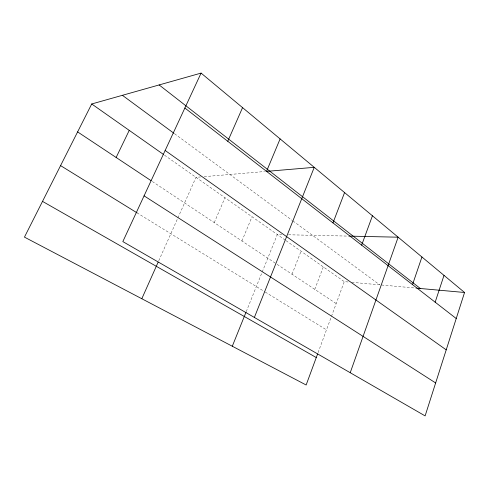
<?xml version="1.0" encoding="UTF-8"?>
<svg xmlns="http://www.w3.org/2000/svg" width="489" height="489" viewBox="0 0 489 489"><rect width="100%" height="100%" fill="white"/><g stroke="black" fill="none" stroke-linecap="round" stroke-linejoin="round"><path stroke-width="0.37" stroke-dasharray="2.44 1.83" d="M318.101 352.587L331.194 317.08M331.456 316.365L344.268 281.633L348.767 282.043M314.775 289.36L323.302 266.89M292.025 274.256L301.028 251.218M246.254 311.615L261.933 272.709M262.214 272.018L277.318 234.537L281.768 234.634M241.927 240.991L252.024 216.743M214.255 222.623L224.983 197.721M158.772 260.747L177.556 218.662M177.862 217.978L196.003 177.336L200.478 176.957M204.206 176.645L264.549 171.541M288.449 234.781L348.73 236.108M351.768 282.312L415.858 288.094M136.963 212.801L264.641 291.676M265.276 292.067L326.475 329.873M152.317 181.498L276.493 263.944M277.116 264.353L336.175 303.571M164.518 155.19L285.429 240.246M286.053 240.686L344.268 281.633M174.585 133.754L292.361 220.508M292.966 220.955L379.69 284.83"/><path stroke-width="0.73" d="M464.55 292.489L425.118 415.901L122.831 241.59L201.083 73.099L464.55 292.489L416.604 288.162M435.167 302.19L444.006 275.386M412.514 284.61L421.934 257.006M350.228 372.71L398.144 237.196L349.482 236.126M361.652 245.154L372.435 215.79M317.575 354.005L306.145 384.996L24.45 237.128L91.718 103.974L201.083 73.099M332.978 222.911L344.568 192.58M254.372 317.44L314.25 167.336L266.022 171.419M232.299 346.23L245.973 312.312M266.529 171.364L280.105 138.9M227.758 141.284L242.556 107.635M141.81 298.73L158.149 262.135M116.137 157.476L129.243 130.374M42.506 201.376L316.267 357.551M60.575 165.612L136.963 212.801M144.072 195.851L435.644 382.954M77.61 131.896L151.052 180.655M91.718 103.974L163.283 154.316M165.154 150.465L446.219 349.861M122.397 95.312L173.98 133.308M184.873 108.014L456.231 318.528M159.139 84.939L420.338 288.498"/></g></svg>
